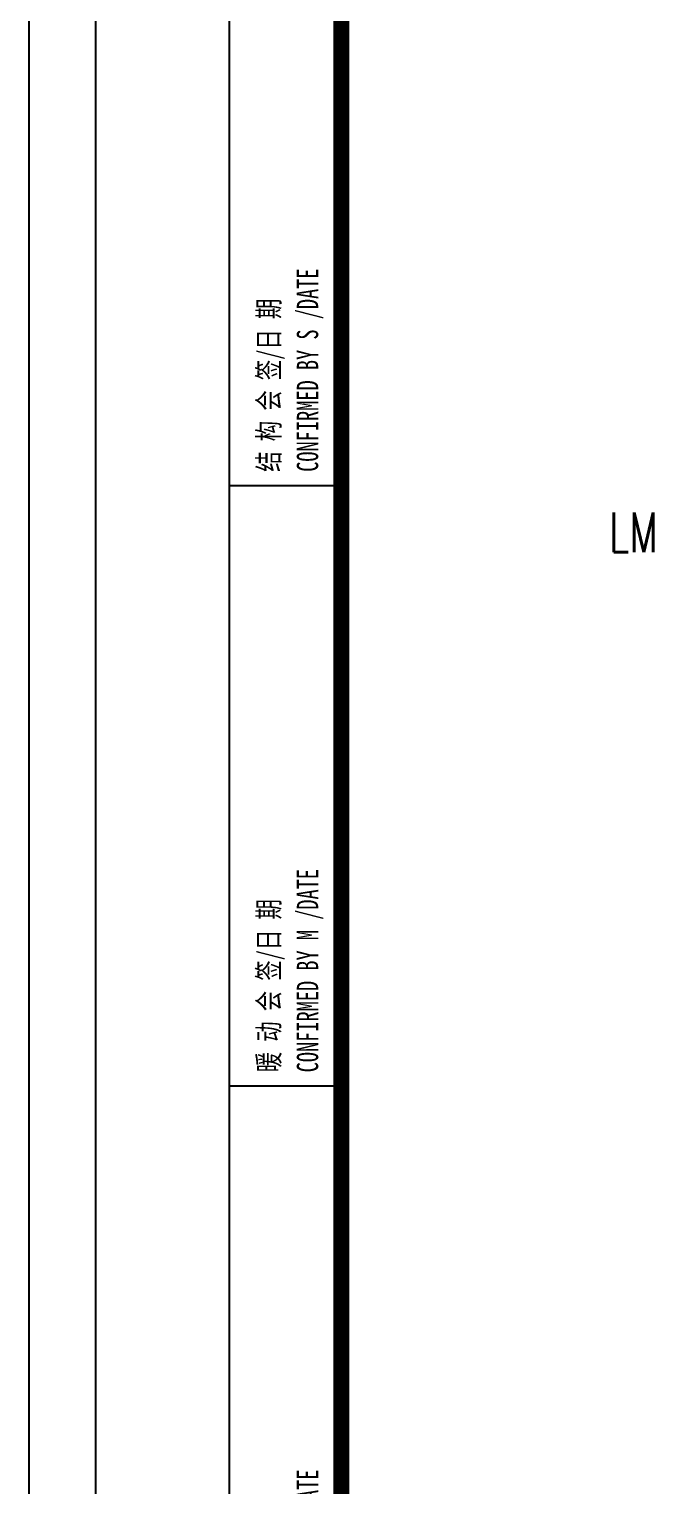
# Model space of a CAD drawing. Header units: millimetres. Extents: x -1048436 to -185795, y -983427 to 400387.
# Drawn here: x -620502 to -618164, y -718782 to -713324 of the extents above; entities that cross this region are included whole.
import ezdxf
from ezdxf.enums import TextEntityAlignment as Align

# ---------------------------------------------------------------- set-up
doc = ezdxf.new("R2010")
doc.units = ezdxf.units.MM
doc.header["$LTSCALE"] = 500
for name, color, linetype in [('2017_11-sheet-L2$0$C-SHET-TTLB', 11, 'Continuous'), ('C-SHET-TTLB', 11, 'Continuous'), ('建-符号-门编号', 13, 'Continuous')]:
    doc.layers.add(name, color=color, linetype=linetype)
doc.styles.add('2017_11-sheet-L2$0$SHEET-ECADI', font='simhei.ttf', dxfattribs={"width": 0.7})
doc.styles.add('_TCH_WINDOW', font='SIMPLEX', dxfattribs={"height": 3.5, "bigfont": 'GBCBIG'})
doc.styles.add('ECADI', font='hzs.shx', dxfattribs={"width": 0.7, "bigfont": 'hztxt.shx'})

# ---------------------------------------------------------------- blocks, each defined once
blk = doc.blocks.new('2017_11-sheet-L2$0$2014SHEET-L')
at = {"layer": '2017_11-sheet-L2$0$C-SHET-TTLB'}
for p, q in [((0, -90), (-9, -90)), ((0, -135), (-9, -135))]:
    blk.add_line(p, q, dxfattribs=at)
at = {"layer": '2017_11-sheet-L2$0$C-SHET-TTLB', "style": '2017_11-sheet-L2$0$SHEET-ECADI', "width": 0.7}
for s, p in [('CONFIRMED BY S /DATE', (-2.33, -88.96)), ('结 构 会 签/日 期', (-5.24, -88.96)), ('CONFIRMED BY M /DATE', (-2.33, -133.96)), ('暖 动 会 签/日 期', (-5.24, -133.96)), ('CONFIRMED BY E /DATE', (-2.33, -178.96))]:
    blk.add_text(s, height=1.6, rotation=90, dxfattribs=at).set_placement(p)
blk = doc.blocks.new('2017_11-sheet-L2', base_point=(18.4, 410))
at = {"layer": '2017_11-sheet-L2$0$C-SHET-TTLB'}
blk.add_blockref('2017_11-sheet-L2$0$2014SHEET-L', (19, 410.6), dxfattribs=at)
blk = doc.blocks.new('集团图框A1')
at = {"layer": 'C-SHET-TTLB'}
blk.add_line((259.85, -109.93), (259.85, -685.13), dxfattribs=at)
for points in [[(1095.85, -95.53), (1095.85, -699.53), (244.85, -699.53), (244.85, -95.53)], [(1090.85, -100.53), (1090.85, -694.53), (249.85, -694.53), (249.85, -100.53)]]:
    blk.add_lwpolyline(points, close=True, dxfattribs=at)
at = {"layer": 'C-SHET-TTLB', "const_width": 1.2}
blk.add_lwpolyline([(268.25, -110.53), (1080.85, -110.53), (1080.85, -684.53), (268.25, -684.53)], close=True, dxfattribs=at)
at = {"layer": 'C-SHET-TTLB'}
blk.add_blockref('2017_11-sheet-L2', (268.25, -110.53), dxfattribs=at)
at = {"color": 2, "style": 'ECADI', "width": 0.7}
for tag, p in [('日期1', (1073.26, -381.71)), ('序号1', (1009.72, -381.88)), ('记要1', (1037.92, -381.9)), ('序号2', (1009.72, -387.77)), ('记要2', (1037.92, -387.79)), ('日期2', (1073.26, -387.6)), ('序号3', (1009.72, -393.63)), ('记要3', (1037.92, -393.65)), ('日期3', (1073.26, -393.46)), ('序号4', (1009.72, -399.51)), ('记要4', (1037.92, -399.53)), ('日期4', (1073.26, -399.35)), ('合作设计单位', (1042.53, -542.75)), ('审定人', (1041.84, -561.74)), ('审核人', (1041.84, -571.23)), ('设计总负责人', (1041.84, -580.99)), ('专业负责人', (1041.84, -591.72)), ('校对人', (1041.84, -601.96)), ('设计人', (1041.84, -611.83)), ('建设单位上', (1044.38, -619.93)), ('建设单位中', (1044.38, -623.89)), ('建设单位下', (1044.38, -627.74)), ('项目名称上', (1044.35, -632.3)), ('项目名称中', (1044.35, -636.38)), ('项目名称下', (1044.35, -640.33)), ('子项', (1043.59, -646.93)), ('图名上', (1044.47, -653.59)), ('图名中', (1044.47, -657.5)), ('图名下', (1044.47, -661.62)), ('工程编号', (1027.1, -667.58)), ('阶段', (1063.92, -667.61)), ('比例', (1025.96, -674.19)), ('专业', (1063.72, -673.97)), ('日期', (1026.1, -680.73)), ('图别、图号', (1066.05, -680.84))]:
    blk.add_attdef(tag, text='', height=3.5, dxfattribs=at).set_placement(p, align=Align.MIDDLE)
blk = doc.blocks.new('A1')
blk.add_blockref('集团图框A1', (-609654.51, -640037.88))

msp = doc.modelspace()

# ---------------------------------------------------------------- block references
at = {"xscale": 50, "yscale": 50, "zscale": 50}
msp.add_blockref('A1', (29849980.9, 31296855.7), dxfattribs=at)

# ---------------------------------------------------------------- texts
at = {"layer": '建-符号-门编号', "style": '_TCH_WINDOW', "width": 0.705882}
msp.add_text('LM1324', height=148.75, rotation=0, dxfattribs=at).set_placement((-618329, -715284.5))

doc.saveas('drawing.dxf')
